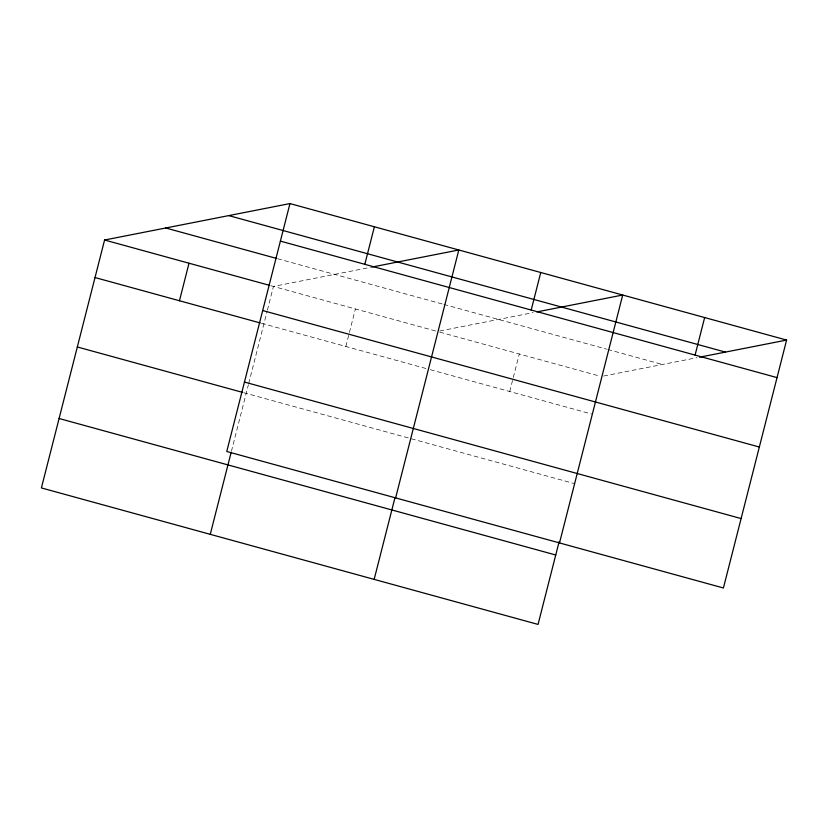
<?xml version="1.0" encoding="UTF-8"?>
<svg xmlns="http://www.w3.org/2000/svg" width="828" height="828" viewBox="0 0 828 828"><rect width="100%" height="100%" fill="white"/><g stroke="black" fill="none" stroke-linecap="round" stroke-linejoin="round"><path stroke-width="0.62" stroke-dasharray="4.14 3.1" d="M231.416 451.343L248.4 384.699M248.721 383.457L267.071 311.442M267.392 310.189L273.447 286.426L370.458 267.351M345.835 346.477L355.398 308.947M509.727 391.52L519.291 353.991M439.74 330.993L533.118 312.642M603.633 376.036L697.01 357.686M277.504 258.698L442.638 304.083M443.88 304.425L606.531 349.137M607.773 349.468L662.41 364.486M270.963 285.743L436.108 331.128M439.823 332.152L600 376.171M261.4 323.272L427.776 368.998M430.26 369.681L591.668 414.041M243.701 392.7L408.835 438.084M411.319 438.768L573.98 483.469"/><path stroke-width="1.24" d="M289.955 203.574L226.758 451.488L723.413 587.983L786.6 340.07L289.955 203.574L104.587 240.016L41.4 487.93L538.045 624.426L559.2 541.429M179.459 300.75L189.022 263.221M210.26 534.329L231.095 452.574M364.817 264.318L374.38 226.779M374.152 579.383L394.997 497.618M395.618 497.897L458.815 249.984L371.689 267.113M531.193 310.034L540.756 272.505M559.511 542.94L622.708 295.027L536.823 311.918M695.085 355.088L704.649 317.548M699.484 357.199L786.6 340.07M228.787 215.601L725.431 352.097M280.392 241.114L777.037 377.609M165.766 227.99L276.262 258.357M104.587 240.016L269.731 285.401M262.693 310.531L759.338 447.027M95.023 277.546L260.158 322.93M244.457 382.06L741.101 518.556M77.325 346.973L242.459 392.358M59.098 418.502L555.743 554.998"/></g></svg>
